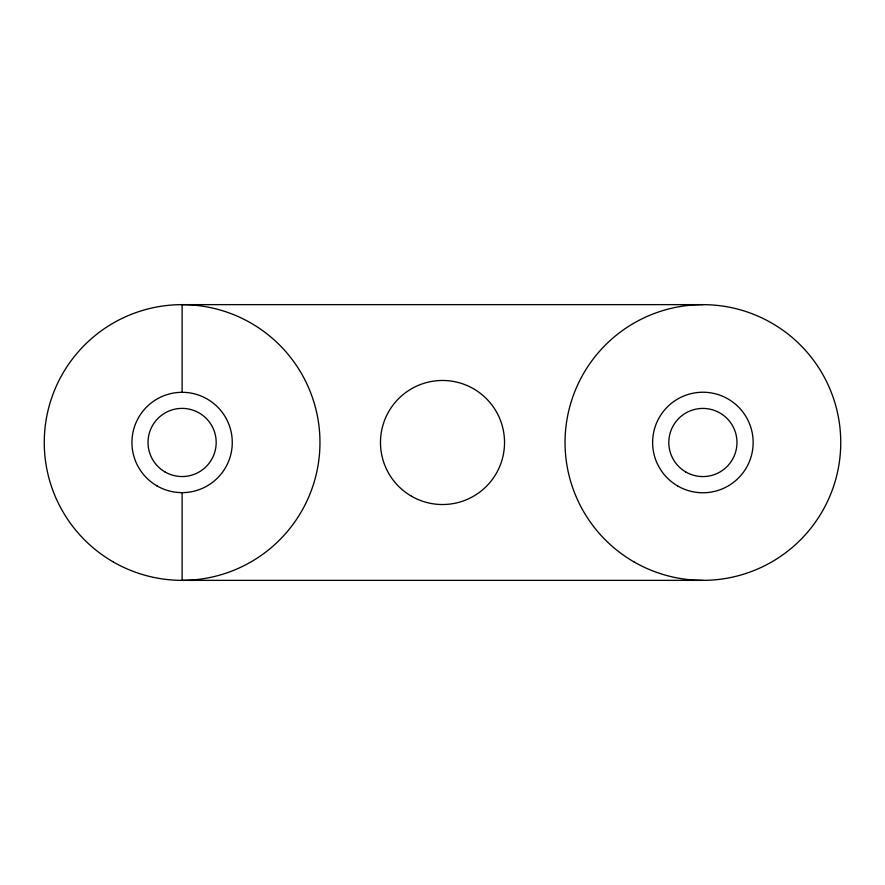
<?xml version="1.0" encoding="UTF-8"?>
<svg xmlns="http://www.w3.org/2000/svg" width="885" height="885" viewBox="0 0 885 885"><rect width="100%" height="100%" fill="white"/><g stroke="black" fill="none" stroke-linecap="round" stroke-linejoin="round"><path stroke-width="1.33" d="M702.889 304.639L182.111 304.639L182.111 392.309M702.889 580.361L182.111 580.361L182.111 492.624M411.481 496.219A62.038 62.038 0 0 0 504.538 442.5A62.038 62.038 0 0 0 411.481 388.78A62.038 62.038 0 0 0 411.481 496.219M165.064 471.982A34.084 34.084 0 0 0 216.183 442.467A34.084 34.084 0 0 0 165.064 412.952A34.084 34.084 0 0 0 165.064 471.982M113.18 561.886A137.861 137.861 0 0 0 319.961 442.5A137.861 137.861 0 0 0 113.18 323.113A137.861 137.861 0 0 0 113.18 561.886M685.853 472.015A34.084 34.084 0 0 0 736.973 442.5A34.084 34.084 0 0 0 685.853 412.985A34.084 34.084 0 0 0 685.853 472.015M633.97 561.886A137.861 137.861 0 0 0 840.75 442.5A137.861 137.861 0 0 0 633.97 323.113A137.861 137.861 0 0 0 633.97 561.886M157.021 485.909A50.157 50.157 0 0 0 232.268 442.478A50.157 50.157 0 0 0 157.032 399.024A50.157 50.157 0 0 0 157.021 485.909M677.766 486.031A50.257 50.257 0 0 0 753.157 442.5A50.257 50.257 0 0 0 677.766 398.969A50.257 50.257 0 0 0 677.766 486.031"/></g></svg>
